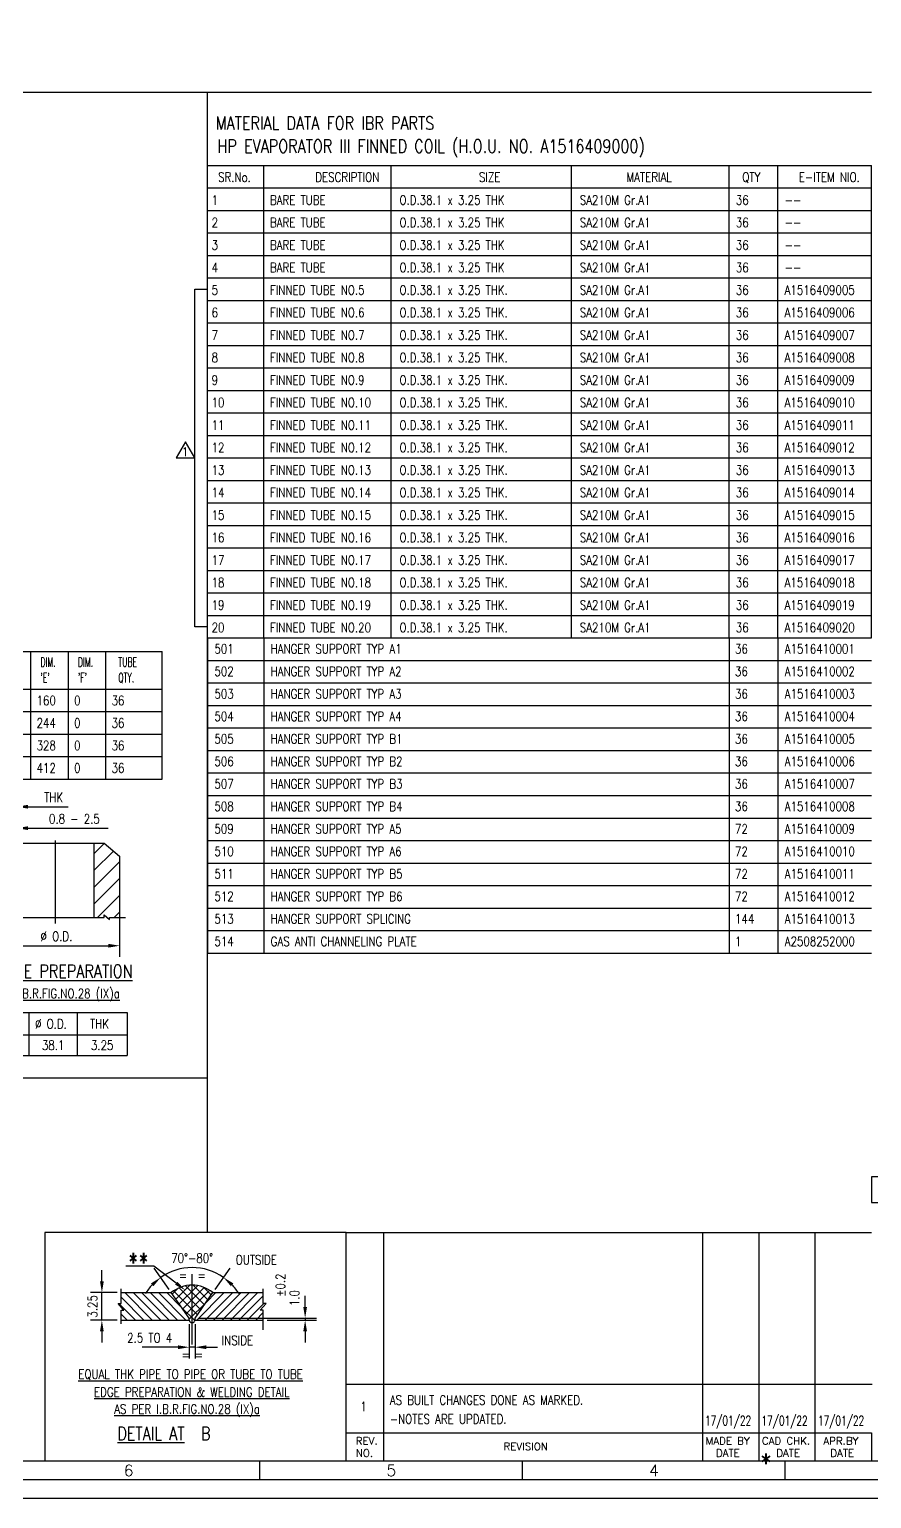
# Model space of a CAD drawing. Extents: x -4179 to 25200, y 0 to 17850.
# Drawn here: x 12856 to 19590, y 0 to 11753 of the extents above; entities that cross this region are included whole.
import ezdxf
from ezdxf.enums import TextEntityAlignment as Align

# ---------------------------------------------------------------- set-up
doc = ezdxf.new("R2010")
doc.units = 0
doc.header["$LTSCALE"] = 450
doc.header["$MEASUREMENT"] = 0
for name, pattern in [('CENTLONG', [0.6, 0.5, -0.05, 0, -0.05]), ('CENTSHORT', [0.22, 0.12, -0.05, 0, -0.05]), ('RAJU1', [0.65, 0.5, -0.05, 0, -0.05, 0, -0.05])]:
    doc.linetypes.add(name, pattern=pattern)
for name, color, linetype in [('BORDER', 7, 'Continuous'), ('DIM', 1, 'Continuous'), ('TEXT', 4, 'Continuous')]:
    doc.layers.add(name, color=color, linetype=linetype)
doc.styles.add('COMP21', font='ROMANC', dxfattribs={"height": 2})
doc.styles.add('COMP3', font='romanc', dxfattribs={"width": 0.9, "height": 3})
doc.styles.add('ROMANS', font='romans.shx')
doc.styles.add('SIMP2', font='romans.shx', dxfattribs={"height": 60})
doc.styles.add('SIMP21', font='romans.shx', dxfattribs={"width": 0.8, "height": 45})
doc.styles.add('SIMP25', font='romans.shx', dxfattribs={"width": 0.8, "height": 75})
doc.styles.add('simp25-1', font='romans.shx', dxfattribs={"width": 0.8, "height": 2.5})
doc.styles.add('SIMP25_1', font='romans.shx', dxfattribs={"width": 0.6})
doc.styles.add('SIMP3', font='ROMANS', dxfattribs={"height": 3})
doc.styles.add('SIMP35', font='romans.shx', dxfattribs={"width": 0.8, "height": 105})
doc.styles.add('SIMP4', font='romans.shx', dxfattribs={"height": 120})
doc.dimstyles.new('TLBNBS1', dxfattribs={"dimscale": 16.67, "dimtxt": 2.5, "dimasz": 0.18, "dimexe": 0.18, "dimexo": 0.0625, "dimgap": 0.075, "dimtad": 1, "dimdec": 0, "dimzin": 0, "dimtxsty": 'simp25-1', "dimcen": 0.09, "dimadec": 0, "dimazin": 1, "dimtfac": 1, "dimtdec": 0, "dimtmove": 0, "dimatfit": 3, "dimfxl": 0.18, "dimtfill": 1, "dimtolj": 1, "dimtzin": 0, "dimarcsym": 1})

# ---------------------------------------------------------------- blocks, each defined once
blk = doc.blocks.new('NALT')
for p, q in [((-130, 0), (-130, 7.5)), ((-45, 0), (-45, 7.5)), ((-30, 0), (-30, 7.5)), ((-15, 0), (-15, 7.5))]:
    blk.add_line(p, q)
blk.add_lwpolyline([(-140, 0), (-140, 7.5), (0, 7.5), (0, 0)])
for s, height, style, p in [('REV.', 2, 'SIMP21', (-137.47, 4.39)), ('REVISION', 2, 'SIMP21', (-98.09, 2.91)), ('MADE BY', 2, 'SIMP21', (-44.22, 4.39)), ('CAD CHK.', 2, 'SIMP21', (-29.22, 4.39)), ('APR.BY', 2, 'SIMP21', (-12.85, 4.39)), ('NO.', 2, 'SIMP21', (-137.47, 1.15)), ('DATE', 2, 'SIMP21', (-41.48, 1.15)), ('*', 5, 'COMP21', (-29.94, -1.54)), ('DATE', 2, 'SIMP21', (-25.42, 1.15)), ('DATE', 2, 'SIMP21', (-11, 1.15))]:
    blk.add_text(s, height=height, dxfattribs=dict(style=style)).set_placement(p)
blk = doc.blocks.new('TBWES-E1')
at = {"color": 1}
for p, q in [((513, 17.5), (513, 71)), ((523, 17.5), (523, 71)), ((608, 17.5), (608, 71)), ((623, 17.5), (623, 71)), ((638, 17.5), (638, 71))]:
    blk.add_line(p, q, dxfattribs=at)
at = {"layer": 'BORDER'}
for p, q in [((490, 5), (490, 10)), ((560, 5), (560, 10)), ((630, 5), (630, 10))]:
    blk.add_line(p, q, dxfattribs=at)
at = {"layer": 'BORDER', "color": 3}
blk.add_lwpolyline([(0, 595), (840, 595), (840, 0), (0, 0), (0, 595)], dxfattribs=at)
for points in [[(5, 590), (835, 590), (835, 5), (5, 5)], [(29, 585), (830, 585), (830, 10), (29, 10)]]:
    blk.add_lwpolyline(points, close=True, dxfattribs=at)
blk.add_blockref('NALT', (653, 10))
for tag, p, height, style in [('TBWAUTDN', (5, 131.09), 2, 'SIMP2'), ('TBWAUTUP', (17, 131.09), 2, 'SIMP2'), ('TBWSCALE', (763.94, 51.86), 2, 'SIMP21'), ('DRNINI', (778.63, 44.82), 2, 'SIMP21'), ('TBWLL1', (793, 42.67), 2, 'SIMP21'), ('TBWRL1', (809, 42.67), 2, 'SIMP21'), ('TBWDRNDT', (810.97, 44.91), 2, 'SIMP21'), ('TBWTTLST', (655.99, 40.05), 2, 'SIMP2'), ('TBWTTLWT', (757.01, 39.8), 2, 'SIMP2'), ('CHKINI', (778.63, 38.48), 2, 'SIMP21'), ('TBWCHKDT', (811.39, 38.46), 2, 'SIMP21'), ('TBWLL2', (793, 36.33), 2, 'SIMP21'), ('TBWRL2', (809, 36.33), 2, 'SIMP21'), ('APPINI', (778.63, 32.15), 2, 'SIMP21'), ('TBWLL3', (793, 30), 2, 'SIMP21'), ('TBWRL3', (809, 30), 2, 'SIMP21'), ('TBWAPRDT', (811.39, 32.06), 2, 'SIMP21'), ('TBWALINEST', (513.06, 23.13), 2, 'SIMP2'), ('ATBWREVST', (524.2, 23.11), 2, 'SIMP21'), ('ATBWREVEND', (606.79, 23.11), 2, 'SIMP21'), ('ATBWREVMS1', (608.36, 23.57), 2, 'SIMP21'), ('ATBWREVMS2', (622.73, 23.57), 2, 'SIMP21'), ('ATBWREVCS1', (623.38, 23.57), 2, 'SIMP21'), ('ATBWREVCS2', (637.76, 23.57), 2, 'SIMP21'), ('ATBWREVAS1', (638.31, 23.57), 2, 'SIMP21'), ('ATBWREVAS2', (652.68, 23.57), 2, 'SIMP21'), ('TBWALINEEND', (652.95, 23.19), 2, 'SIMP2'), ('ATBWREV', (516.42, 20.56), 2, 'SIMP21'), ('ATBWREVMDT', (608.36, 20.56), 2, 'SIMP21'), ('ATBWREVCDT', (623.38, 20.56), 2, 'SIMP21'), ('ATBWREVADT', (638.39, 20.56), 2, 'SIMP21'), ('TBWREV', (818.59, 14.54), 3, 'SIMP3')]:
    blk.add_attdef(tag, p, '', height=height, dxfattribs=dict(style=style))
at = {"color": 3, "style": 'COMP3', "width": 0.9}
blk.add_attdef('TBWTYPE', (762.02, 64.15), '', height=3, dxfattribs=at)
at = {"color": 7, "style": 'SIMP4', "width": 0.8}
for tag, p in [('TBWBLRNO', (788.06, 64.25)), ('TBWREFNO', (779.02, 50.52)), ('TBWDRGNO', (762.64, 17.02))]:
    blk.add_attdef(tag, p, '', height=4, dxfattribs=at)
at = {"style": 'COMP21'}
blk.add_attdef('MFG_LOC', text='', height=2, dxfattribs=at).set_placement((696.15, 45.9), align=Align.MIDDLE_CENTER)
at = {"width": 0.8}
for tag, p, height, style in [('SHEET_NO', (764.98, 11.73), 2.5, 'SIMP25'), ('AUTOGEN_INFO', (654.93, 6.33), 2.5, 'SIMP25'), ('TBWKONP', (761.04, 1.29), 2.1, 'SIMP21')]:
    blk.add_attdef(tag, p, '', height=height, dxfattribs=dict(at, style=style))
at = {"layer": 'BORDER', "style": 'SIMP3'}
for s, p in [('6', (455, 7.5)), ('5', (525, 7.5)), ('4', (595, 7.5))]:
    blk.add_text(s, height=3, dxfattribs=at).set_placement(p, align=Align.MIDDLE)
blk = doc.blocks.new('DBARE_TUBE_TBL_HDR')
for p, q in [((0, 10), (160, 10)), ((0, 0), (0, 10)), ((10, 0), (10, 10)), ((20, 0), (20, 10)), ((30, 0), (30, 10)), ((65, 0), (65, 10)), ((85, 0), (85, 10)), ((95, 0), (95, 10)), ((105, 0), (105, 10)), ((115, 0), (115, 10)), ((125, 0), (125, 10)), ((135, 0), (135, 10)), ((145, 0), (145, 10)), ((160, 0), (160, 10)), ((0, 0), (160, 0))]:
    blk.add_line(p, q)
at = {"color": 3, "char_height": 2.5, "attachment_point": 1, "style": 'SIMP25_1'}
for s, width, insert in [('SR.\\PNO.', 10, (2.53, 8.46)), ('TUBE\\PO.D.', 10, (11.29, 8.46)), ('TUBE\\PTHK.', 10, (21.29, 8.46)), ('TUBE MATERIAL', 23.9132, (34.37, 8.46)), ('FINISH TUBE LENGTH', 18.836, (65.93, 8.46)), ("DIM.\\P'A'", 7.4682, (87.53, 8.46)), ("DIM.\\P'B'", 7.4682, (97.53, 8.46)), ("DIM.\\P'C'", 7.4682, (107.53, 8.46)), ("DIM.\\P'D'", 7.4682, (117.53, 8.46)), ("DIM.\\P'E'", 7.4682, (127.53, 8.46)), ("DIM.\\P'F'", 7.4682, (137.53, 8.46)), ('TUBE\\PQTY.', 8.365, (148.29, 8.46))]:
    blk.add_mtext_dynamic_manual_height_columns(s, width=width, gutter_width=12.5, heights=[0], dxfattribs=dict(at, insert=insert))
blk = doc.blocks.new('DBARE_TUBE_TBL')
for p, q in [((0, -6), (0, 0)), ((10, -6), (10, 0)), ((20, -6), (20, 0)), ((30, -6), (30, 0)), ((65, -6), (65, 0)), ((85, -6), (85, 0)), ((95, -6), (95, 0)), ((105, -6), (105, 0)), ((115, -6), (115, 0)), ((125, -6), (125, 0)), ((135, -6), (135, 0)), ((145, -6), (145, 0)), ((160, -6), (160, 0)), ((0, -6), (160, -6))]:
    blk.add_line(p, q)
at = {"style": 'SIMP25_1', "width": 0.8}
for tag, p in [('SR_NO', (1.5, -4.29)), ('TUBE_OD', (11.5, -4.29)), ('TUBE_THK', (21.5, -4.29)), ('TUBE_MTRL', (31.5, -4.29)), ('FINISH_TUBE_LG', (66.5, -4.29)), ('DIM_A', (86.5, -4.29)), ('DIM_B', (96.5, -4.29)), ('DIM_C', (106.5, -4.29)), ('DIM_D', (116.5, -4.29)), ('DIM_E', (126.5, -4.29)), ('DIM_F', (136.5, -4.29)), ('TUBE_QTY', (146.5, -4.29))]:
    blk.add_attdef(tag, p, '', height=2.5, dxfattribs=at)
blk = doc.blocks.new('*D73')
at = {"layer": 'Defpoints', "color": 0, "transparency": 16777216}
for p in [(12.19, 51.07), (12.19, 51.07), (13.56, 51.07), (0.55, 48.31), (8.07, 47.61)]:
    blk.add_point(p, dxfattribs=at)
at = {"layer": 'DIM', "color": 0, "lineweight": -2, "transparency": 16777216}
for p, q in [((11.14, 51.07), (-2.77, 51.07)), ((7.27, 46.94), (0.73, 41.45))]:
    blk.add_line(p, q, dxfattribs=at)
blk.add_arc((12.19, 51.07), 11.95, 194.4218, 205.5782, dxfattribs=at)
at = {"layer": 'DIM', "color": 0, "transparency": 16777216}
for points in [[(0.11, 48.03), (1.11, 48.15), (0.23, 51.07)], [(1.82, 46.18), (0.98, 45.63), (3.03, 43.38)]]:
    blk.add_solid(points, dxfattribs=at)
blk = doc.blocks.new('*D74')
at = {"layer": 'Defpoints', "color": 0, "transparency": 16777216}
for p in [(8.07, 32.04), (42.36, 32.04), (42.36, 23.77)]:
    blk.add_point(p, dxfattribs=at)
at = {"layer": 'DIM', "color": 0, "lineweight": -2, "transparency": 16777216}
for p, q in [((8.07, 31), (8.07, 20.77)), ((42.36, 31), (42.36, 20.77)), ((11.07, 23.77), (39.36, 23.77))]:
    blk.add_line(p, q, dxfattribs=at)
at = {"layer": 'DIM', "color": 0, "transparency": 16777216}
for points in [[(11.07, 24.27), (11.07, 23.27), (8.07, 23.77)], [(39.36, 24.27), (39.36, 23.27), (42.36, 23.77)]]:
    blk.add_solid(points, dxfattribs=at)
at = {"layer": 'DIM', "color": 0, "transparency": 16777216, "insert": (25.53, 26.27), "char_height": 2.5, "attachment_point": 5, "style": 'simp25-1', "bg_fill": 3, "box_fill_scale": 1.1, "bg_fill_color": 256, "bg_fill_true_color": 13158600, "bg_fill_transparency": 0}
blk.add_mtext('\\A1;%%C O.D.', dxfattribs=at)
blk = doc.blocks.new('*D75')
at = {"layer": 'Defpoints', "color": 0, "transparency": 16777216}
for p in [(14.93, 55.11), (13.1, 51.07), (14.93, 51.07)]:
    blk.add_point(p, dxfattribs=at)
at = {"layer": 'DIM', "color": 0, "lineweight": -2, "transparency": 16777216}
for p, q in [((10.1, 55.11), (7.1, 55.11)), ((13.1, 52.11), (13.1, 58.11)), ((13.1, 55.11), (14.93, 55.11)), ((14.93, 52.11), (14.93, 58.11)), ((17.93, 55.11), (39.29, 55.11))]:
    blk.add_line(p, q, dxfattribs=at)
at = {"layer": 'DIM', "color": 0, "transparency": 16777216}
for points in [[(10.1, 55.61), (10.1, 54.61), (13.1, 55.11)], [(17.93, 55.61), (17.93, 54.61), (14.93, 55.11)]]:
    blk.add_solid(points, dxfattribs=at)
at = {"layer": 'DIM', "color": 0, "transparency": 16777216, "insert": (30.32, 57.61), "char_height": 2.5, "attachment_point": 5, "style": 'simp25-1', "bg_fill": 3, "box_fill_scale": 1.1, "bg_fill_color": 256, "bg_fill_true_color": 13158600, "bg_fill_transparency": 0}
blk.add_mtext('\\A1;0.8 - 2.5', dxfattribs=at)
blk = doc.blocks.new('*D76')
at = {"layer": 'Defpoints', "color": 0, "transparency": 16777216}
for p in [(8.07, 60.83), (14.93, 52.77), (8.07, 47.61)]:
    blk.add_point(p, dxfattribs=at)
at = {"layer": 'DIM', "color": 0, "lineweight": -2, "transparency": 16777216}
for p, q in [((8.07, 48.65), (8.07, 63.83)), ((14.93, 53.81), (14.93, 63.83)), ((5.07, 60.83), (2.07, 60.83)), ((8.07, 60.83), (14.93, 60.83)), ((17.93, 60.83), (28.67, 60.83))]:
    blk.add_line(p, q, dxfattribs=at)
at = {"layer": 'DIM', "color": 0, "transparency": 16777216}
for points in [[(5.07, 61.33), (5.07, 60.33), (8.07, 60.83)], [(17.93, 61.33), (17.93, 60.33), (14.93, 60.83)]]:
    blk.add_solid(points, dxfattribs=at)
at = {"layer": 'DIM', "color": 0, "transparency": 16777216, "insert": (24.8, 63.33), "char_height": 2.5, "attachment_point": 5, "style": 'simp25-1', "bg_fill": 3, "box_fill_scale": 1.1, "bg_fill_color": 256, "bg_fill_true_color": 13158600, "bg_fill_transparency": 0}
blk.add_mtext('\\A1;THK', dxfattribs=at)
blk = doc.blocks.new('ASME_EDGE_PRP_Fig1_TBL')
for p, q in [((0, 0), (0, -5.53)), ((18.21, 0), (18.21, -5.53)), ((31.09, 0), (31.09, -5.53)), ((44.35, 0), (44.35, -5.53)), ((0, -5.53), (44.35, -5.53))]:
    blk.add_line(p, q)
at = {"layer": 'TEXT', "style": 'SIMP25', "width": 0.8}
for tag, p in [('DET_AT', (9.11, -2.76)), ('DIM_OD', (24.65, -2.76)), ('DIM_THK', (37.72, -2.76))]:
    blk.add_attdef(tag, text='', height=2.5, dxfattribs=at).set_placement(p, align=Align.MIDDLE_CENTER)
blk = doc.blocks.new('*D78')
at = {"layer": 'Defpoints', "color": 0, "transparency": 16777216}
for p in [(14.19, 42.11), (19.29, 42.11), (19.29, 34.77)]:
    blk.add_point(p, dxfattribs=at)
at = {"layer": 'DIM', "color": 0, "lineweight": -2, "transparency": 16777216}
for p, q in [((14.19, 45.11), (14.19, 48.11)), ((18.25, 42.11), (11.19, 42.11)), ((14.19, 34.77), (14.19, 42.11)), ((18.25, 34.77), (11.19, 34.77)), ((14.19, 31.77), (14.19, 28.77))]:
    blk.add_line(p, q, dxfattribs=at)
at = {"layer": 'DIM', "color": 0, "transparency": 16777216}
for points in [[(13.69, 45.11), (14.69, 45.11), (14.19, 42.11)], [(13.69, 31.77), (14.69, 31.77), (14.19, 34.77)]]:
    blk.add_solid(points, dxfattribs=at)
blk = doc.blocks.new('*D79')
at = {"layer": 'Defpoints', "color": 0, "transparency": 16777216}
for p in [(39.01, 35.29), (57.19, 34.77), (68.36, 34.77)]:
    blk.add_point(p, dxfattribs=at)
at = {"layer": 'DIM', "color": 0, "lineweight": -2, "transparency": 16777216}
for p, q in [((68.36, 38.29), (68.36, 41.29)), ((40.05, 35.29), (71.36, 35.29)), ((68.36, 35.29), (68.36, 34.77)), ((58.23, 34.77), (71.36, 34.77)), ((68.36, 31.77), (68.36, 28.77))]:
    blk.add_line(p, q, dxfattribs=at)
at = {"layer": 'DIM', "color": 0, "transparency": 16777216}
blk.add_solid([(67.86, 31.77), (68.86, 31.77), (68.36, 34.77)], dxfattribs=at)
at = {"layer": 'DIM', "color": 0, "transparency": 16777216, "insert": (65.54, 40.65), "char_height": 2.5, "attachment_point": 5, "rotation": 90, "style": 'simp25-1', "bg_fill": 3, "box_fill_scale": 1.1, "bg_fill_color": 256, "bg_fill_true_color": 13158600, "bg_fill_transparency": 0}
blk.add_mtext('\\A1;1.0', dxfattribs=at)
at = {"layer": 'DIM', "color": 0, "transparency": 16777216}
blk.add_solid([(67.86, 38.29), (68.86, 38.29), (68.36, 35.29)], dxfattribs=at)
blk = doc.blocks.new('*D80')
at = {"layer": 'Defpoints', "color": 0, "transparency": 16777216}
for p in [(32.69, 42.11), (43.79, 42.11), (37.47, 35.29), (39.01, 35.29)]:
    blk.add_point(p, dxfattribs=at)
at = {"layer": 'DIM', "color": 0, "lineweight": -2, "transparency": 16777216}
for p, q in [((32.09, 42.97), (28.14, 48.62)), ((44.39, 42.97), (48.34, 48.62))]:
    blk.add_line(p, q, dxfattribs=at)
for start, end in [(55, 125), (136.7843, 148.5686), (31.4314, 43.2157)]:
    blk.add_arc((38.24, 34.19), 14.61, start, end, dxfattribs=at)
at = {"layer": 'DIM', "color": 0, "transparency": 16777216}
for points in [[(27.26, 44.57), (27.92, 43.82), (29.86, 46.16)], [(48.56, 43.82), (49.22, 44.57), (46.62, 46.16)]]:
    blk.add_solid(points, dxfattribs=at)
at = {"layer": 'DIM', "color": 0, "transparency": 16777216, "insert": (38.24, 51.3), "char_height": 2.5, "attachment_point": 5, "style": 'simp25-1', "bg_fill": 3, "box_fill_scale": 1.1, "bg_fill_color": 256, "bg_fill_true_color": 13158600, "bg_fill_transparency": 0}
blk.add_mtext('\\A1;70°-80%%D', dxfattribs=at)
at = {"layer": 'Defpoints', "color": 0, "transparency": 16777216}
blk.add_point((41.19, 48.5), dxfattribs=at)
blk = doc.blocks.new('*D81')
at = {"layer": 'Defpoints', "color": 0, "transparency": 16777216}
for p in [(37.47, 34.77), (39.01, 34.77), (37.47, 27.55)]:
    blk.add_point(p, dxfattribs=at)
at = {"layer": 'DIM', "color": 0, "lineweight": -2, "transparency": 16777216}
for p, q in [((37.47, 33.73), (37.47, 24.55)), ((39.01, 33.73), (39.01, 24.55)), ((34.47, 27.55), (31.47, 27.55)), ((39.01, 27.55), (37.47, 27.55)), ((42.01, 27.55), (45.01, 27.55))]:
    blk.add_line(p, q, dxfattribs=at)
at = {"layer": 'DIM', "color": 0, "transparency": 16777216}
blk.add_solid([(42.01, 28.05), (42.01, 27.05), (39.01, 27.55)], dxfattribs=at)
at = {"layer": 'DIM', "color": 0, "transparency": 16777216, "insert": (26.93, 30.06), "char_height": 2.5, "attachment_point": 5, "style": 'simp25-1', "bg_fill": 3, "box_fill_scale": 1.1, "bg_fill_color": 256, "bg_fill_true_color": 13158600, "bg_fill_transparency": 0}
blk.add_mtext('\\A1;2.5 TO 4', dxfattribs=at)
at = {"layer": 'DIM', "color": 0, "transparency": 16777216}
blk.add_solid([(34.47, 28.05), (34.47, 27.05), (37.47, 27.55)], dxfattribs=at)
blk = doc.blocks.new('Mat_Table4_Header')
at = {"layer": 'TEXT'}
for p, q in [((0, 6), (177, 6)), ((0, 0), (0, 6)), ((15, 0), (15, 6)), ((49, 0), (49, 6)), ((97, 0), (97, 6)), ((139, 0), (139, 6)), ((152, 0), (152, 6)), ((177, 0), (177, 6)), ((0, 0), (177, 0))]:
    blk.add_line(p, q, dxfattribs=at)
at = {"layer": 'TEXT', "color": 3, "style": 'SIMP25', "width": 0.8}
for s, p in [('SR.No.', (2.84, 1.64)), ('DESCRIPTION', (28.74, 1.64)), ('SIZE', (72.34, 1.64)), ('MATERIAL', (111.67, 1.64)), ('QTY', (142.55, 1.64)), ('E-ITEM NIO.', (157.58, 1.64))]:
    blk.add_text(s, height=2.5, dxfattribs=at).set_placement(p)
blk = doc.blocks.new('Mat_Table4')
for p, q in [((0, -6), (0, 0)), ((15, -6), (15, 0)), ((49, -6), (49, 0)), ((97, -6), (97, 0)), ((139, -6), (139, 0)), ((152, -6), (152, 0)), ((177, -6), (177, 0)), ((0, -6), (177, -6))]:
    blk.add_line(p, q)
at = {"layer": 'TEXT', "color": 7, "style": 'SIMP25', "width": 0.8}
for tag, p in [('SR_NO', (1.11, -4.47)), ('DESC', (16.67, -4.47)), ('SIZE', (51.17, -4.47)), ('MATERL', (99.23, -4.47)), ('QTY', (140.82, -4.47)), ('EITEMNO', (153.82, -4.47))]:
    blk.add_attdef(tag, p, '', height=2.5, dxfattribs=at)
blk = doc.blocks.new('A$C79B42B2D')
at = {"color": 1}
blk.add_lwpolyline([(74, 129), (0, 0), (149, 0)], close=True, dxfattribs=at)
at = {"layer": 'DIM', "color": 7, "style": 'SIMP2', "width": 0.8}
blk.add_text('1', height=70, dxfattribs=at).set_placement((46, 15))
blk = doc.blocks.new('EDGE_PRP_Fig1')
at = {"color": 3}
for p, q in [((13.56, 51.07), (36.87, 51.07)), ((14.93, 51.07), (14.93, 31.28)), ((35.5, 51.07), (35.5, 31.28)), ((8.07, 47.61), (8.07, 31.28)), ((42.36, 47.61), (42.36, 31.28))]:
    blk.add_line(p, q, dxfattribs=at)
at = {"color": 1, "linetype": 'CENTLONG'}
blk.add_line((25.21, 51.86), (25.21, 29.69), dxfattribs=at)
at = {"color": 1}
blk.add_line((8.07, 47.5), (8.76, 48.19), dxfattribs=at)
for p, q in [((0, 5.92), (44.35, 5.92)), ((0, 5.92), (0, 0)), ((18.21, 5.92), (18.21, 0)), ((31.09, 5.92), (31.09, 0)), ((44.35, 5.92), (44.35, 0)), ((0, 0), (44.35, 0))]:
    blk.add_line(p, q)
at = {"layer": 'DIM', "style": 'SIMP25', "width": 0.8}
blk.add_text('35%%D-40%%D', height=2.5, rotation=90, dxfattribs=at).set_placement((-0.56, 51.96))
at = {"layer": 'TEXT', "color": 3, "style": 'SIMP35', "width": 0.8}
blk.add_text('%%UPIPE EDGE PREPARATION', height=3.5, dxfattribs=at).set_placement((22.54, 16.96), align=Align.MIDDLE)
at = {"layer": 'TEXT', "color": 3, "lineweight": -3, "style": 'SIMP25', "width": 0.8}
for s, p in [('DETAIL AT', (1.04, 1.68)), ('%%C O.D.', (19.83, 1.68)), ('THK', (34.49, 1.68))]:
    blk.add_text(s, height=2.5, dxfattribs=at).set_placement(p)
at = {"layer": 'TEXT', "style": 'simp25-1', "width": 0.8}
blk.add_attdef('FIG_DESC', text='', height=2.5, dxfattribs=at).set_placement((23.02, 11.04), align=Align.MIDDLE_CENTER)
at = {"layer": 'DIM'}
dim = blk.add_angular_dim_2l(base=(0.55, 48.31), line1=((12.19, 51.07), (13.56, 51.07)), line2=((12.19, 51.07), (8.07, 47.61)), text=' ', dimstyle='TLBNBS1', override={"dimtmove": 2}, dxfattribs=at)
dim.commit()
dim.dimension.update_dxf_attribs({"geometry": '*D73', "text_midpoint": (-45.21, 17.04)})
for base, p1, p2, text, picture, middle in [((14.93, 55.11), (13.1, 51.07), (14.93, 51.07), '0.8 - 2.5', '*D75', (30.32, 55.11)), ((42.36, 23.77), (8.07, 32.04), (42.36, 32.04), '%%C O.D.', '*D74', (25.53, 23.77))]:
    dim = blk.add_linear_dim(base=base, p1=p1, p2=p2, text=text, dimstyle='TLBNBS1', dxfattribs=at)
    dim.commit()
    dim.dimension.update_dxf_attribs({"geometry": picture, "text_midpoint": middle, "dimtype": 128})
h = blk.add_hatch()
h.set_pattern_fill('ANSI31', color=1, style=0)
h.set_pattern_definition([(45, (-1147.647, -114.7923), (-2.245064, 2.245064), [])])
h.paths.add_polyline_path([(8.07, 31.28), (11.18, 31.28), (11.18, 31.96), (12.59, 30.83), (12.59, 31.28), (14.93, 31.28), (14.93, 51.07), (13.1, 51.07), (8.42, 47.86), (8.07, 47.5)])
h.paths.add_polyline_path([(35.5, 31.28), (38.25, 31.28), (38.25, 31.96), (39.66, 30.76), (39.66, 31.28), (42.36, 31.28), (42.36, 47.61), (38.24, 51.07), (35.5, 51.07)])
at = {"color": 3}
for p, q in [((13.1, 51.07), (8.07, 47.61)), ((13.1, 51.07), (13.56, 51.07)), ((36.87, 51.07), (38.24, 51.07)), ((38.24, 51.07), (42.36, 47.61))]:
    blk.add_line(p, q, dxfattribs=at)
at = {"color": 1, "linetype": 'RAJU1', "ltscale": 0.4}
blk.add_lwpolyline([(6.5, 31.28), (8.07, 31.28), (11.18, 31.28), (11.18, 31.96), (12.59, 30.83), (12.59, 31.28), (14.93, 31.28), (35.5, 31.28), (38.25, 31.28), (38.25, 31.96), (39.66, 30.76), (39.66, 31.28), (42.36, 31.28), (43.95, 31.28)], dxfattribs=at)
at = {"layer": 'DIM'}
for p, q in [((14.93, 51.07), (14.93, 55.49)), ((14.93, 55.09), (14.93, 55.18))]:
    blk.add_line(p, q, dxfattribs=at)
dim = blk.add_linear_dim(base=(8.07, 60.83), p1=(14.93, 52.77), p2=(8.07, 47.61), text='THK', dimstyle='TLBNBS1', dxfattribs=at)
dim.commit()
dim.dimension.update_dxf_attribs({"geometry": '*D76', "text_midpoint": (24.8, 60.83), "dimtype": 128})
blk.add_line((0.23, 51.07), (0.23, 63.52), dxfattribs=at)
blk = doc.blocks.new('EQ_WELD_Fig2')
at = {"lineweight": -3}
h = blk.add_hatch(dxfattribs=at)
h.set_pattern_fill('ANSI37', color=5, scale=0.5, style=0)
h.set_pattern_definition([(45, (-1196.3692, -102.0194), (-1.122532, 1.122532), []), (135, (-1196.3692, -102.0194), (-1.122532, -1.122532), [])])
h.paths.add_polyline_path([(32.69, 42.11, -0.172368), (38.24, 44.08), (38.24, 34.77), (37.47, 34.77), (37.47, 35.29)])
h.paths.add_polyline_path([(38.24, 44.08, -0.172368), (43.79, 42.11), (39.01, 35.29), (39.01, 34.77), (38.24, 34.77)])
at = {"color": 1, "linetype": 'CENTSHORT'}
blk.add_line((38.24, 28.26), (38.24, 47.05), dxfattribs=at)
at = {"color": 3, "ltscale": 5}
for p, q in [((19.29, 42.11), (32.69, 42.11)), ((37.47, 35.29), (32.69, 42.11)), ((39.01, 35.29), (43.79, 42.11)), ((43.79, 42.11), (57.19, 42.11)), ((19.29, 34.77), (37.47, 34.77))]:
    blk.add_line(p, q, dxfattribs=at)
at = {"ltscale": 5}
for p, q in [((37.47, 34.77), (37.47, 35.29)), ((39.01, 34.77), (39.01, 35.29))]:
    blk.add_line(p, q, dxfattribs=at)
at = {"color": 1, "linetype": 'RAJU1', "ltscale": 0.25}
for points in [[(19.29, 33.79), (19.29, 37.44), (20.08, 37.44), (18.5, 39.19), (19.29, 39.19), (19.29, 43.1)], [(57.19, 32.22), (57.19, 37.44), (56.4, 37.44), (57.98, 39.19), (57.19, 39.19), (57.19, 43.1)]]:
    blk.add_lwpolyline(points, dxfattribs=at)
at = {"color": 3, "ltscale": 5}
blk.add_arc((38.24, 35.29), 8.8, 50.8805, 129.1195, dxfattribs=at)
at = {"layer": 'DIM'}
blk.add_line((33.18, 27.55), (24.91, 27.55), dxfattribs=at)
at = {"style": 'SIMP35', "width": 0.8}
blk.add_attdef('DET_AT', (40.61, 2.81), '', height=3.5, dxfattribs=at)
at = {"layer": 'DIM', "style": 'simp25-1', "width": 0.8}
blk.add_text('%%P0.2', height=2.5, rotation=90, dxfattribs=at).set_placement((63.01, 41.04))
at = {"layer": 'DIM', "insert": (38.3, 25.49), "char_height": 2.5, "attachment_point": 5, "style": 'simp25-1'}
blk.add_mtext('= =', dxfattribs=at)
at = {"layer": 'DIM', "style": 'simp25-1', "width": 0.8}
blk.add_attdef('DIM_T1', text='', height=2.5, rotation=90, dxfattribs=at).set_placement((11.69, 38.44), align=Align.MIDDLE)
at = {"layer": 'TEXT', "style": 'SIMP25', "width": 0.8}
for s, p in [('OUTSIDE', (49.86, 49.62)), ('INSIDE', (46.1, 28.12))]:
    blk.add_text(s, height=2.5, dxfattribs=at).set_placement(p)
for s, p in [('%%UEQUAL THK PIPE TO PIPE OR TUBE TO TUBE', (37.83, 20.25)), ('%%UEDGE PREPARATION & WELDING DETAIL', (38.16, 15.6))]:
    blk.add_text(s, height=2.5, dxfattribs=at).set_placement(p, align=Align.MIDDLE)
at = {"layer": 'TEXT', "color": 3, "style": 'SIMP35', "width": 0.8}
blk.add_text('%%UDETAIL AT', height=3.5, dxfattribs=at).set_placement((18.32, 2.81))
at = {"layer": 'TEXT', "style": 'SIMP25', "width": 0.8}
blk.add_attdef('FIG_DESC', text='', height=2.5, dxfattribs=at).set_placement((36.9, 11.07), align=Align.MIDDLE_CENTER)
at = {"layer": 'DIM'}
dim = blk.add_linear_dim(base=(14.19, 42.11), p1=(19.29, 34.77), p2=(19.29, 42.11), angle=90, text=' ', dimstyle='TLBNBS1', dxfattribs=at)
dim.commit()
dim.dimension.update_dxf_attribs({"geometry": '*D78', "text_midpoint": (14.19, 38.44), "dimtype": 128})
dim = blk.add_linear_dim(base=(68.36, 34.77), p1=(39.01, 35.29), p2=(57.19, 34.77), angle=90, text='1.0', dimstyle='TLBNBS1', override={"dimtmove": 2}, dxfattribs=at)
dim.commit()
dim.dimension.update_dxf_attribs({"geometry": '*D79', "text_midpoint": (65.54, 40.65), "dimtype": 128})
dim = blk.add_angular_dim_2l(base=(41.19, 48.5), line1=((37.47, 35.29), (32.69, 42.11)), line2=((39.01, 35.29), (43.79, 42.11)), text='<>-80%%D', dimstyle='TLBNBS1', dxfattribs=at)
dim.commit()
dim.dimension.update_dxf_attribs({"geometry": '*D80', "text_midpoint": (38.24, 51.3)})
for p, q in [((28.01, 49.19), (20.58, 49.19)), ((34, 44.61), (28.01, 49.19))]:
    blk.add_line(p, q, dxfattribs=at)
blk.add_solid([(34.31, 45.01), (33.7, 44.22), (36.38, 42.78)], dxfattribs=at)
at = {"layer": 'DIM', "lineweight": 13, "insert": (23.88, 50.24), "char_height": 5, "attachment_point": 5, "line_spacing_factor": 0.843373, "style": 'SIMP25'}
blk.add_mtext('{\\W0.7969;**}', dxfattribs=at)
at = {"layer": 'DIM', "insert": (38.3, 46.72), "char_height": 2.5, "attachment_point": 5, "style": 'simp25-1'}
blk.add_mtext('=  =', dxfattribs=at)
at = {"layer": 'DIM'}
dim = blk.add_linear_dim(base=(37.47, 27.55), p1=(39.01, 34.77), p2=(37.47, 34.77), angle=180, text='2.5 TO 4', dimstyle='TLBNBS1', override={"dimtmove": 2}, dxfattribs=at)
dim.commit()
dim.dimension.update_dxf_attribs({"geometry": '*D81', "text_midpoint": (26.93, 30.06), "dimtype": 128})
h = blk.add_hatch()
h.set_pattern_fill('ANSI31', color=1, scale=0.5, angle=90, style=0)
h.set_pattern_definition([(135, (-1196.3692, -102.0194), (-1.122532, -1.122532), [])])
h.paths.add_polyline_path([(37.47, 34.77), (37.47, 35.29), (32.69, 42.11), (19.29, 42.11), (19.29, 39.19), (18.5, 39.19), (20.08, 37.44), (19.29, 37.44), (19.29, 34.77)])
at = {"ltscale": 0.7}
h = blk.add_hatch(dxfattribs=at)
h.set_pattern_fill('ANSI31', color=6, scale=0.5, style=0)
h.set_pattern_definition([(45, (-1196.3692, -102.0194), (-1.122532, 1.122532), [])])
h.paths.add_polyline_path([(43.79, 42.11), (39.01, 35.29), (39.01, 34.77), (57.19, 34.77), (57.19, 37.44), (56.4, 37.44), (57.98, 39.19), (57.19, 39.19), (57.19, 42.11)])
at = {"color": 3, "ltscale": 5}
blk.add_line((39.01, 34.77), (57.19, 34.77), dxfattribs=at)
at = {"ltscale": 5}
blk.add_arc((38.24, 34.9), 0.782, 189.2426, 350.7574, dxfattribs=at)

msp = doc.modelspace()

# ---------------------------------------------------------------- linework, layer by layer
for p, q in [((870, 11250), (19590, 11250)), ((14280, 2130), (14280, 11250)), ((14180, 6974.5), (14180, 9674.5)), ((14180, 9674.5), (14280, 9674.5)), ((14280, 6974.5), (14180, 6974.5)), ((14730, 6884.5), (14730, 4364.5)), ((18450, 6884.5), (18450, 4364.5)), ((18840, 6884.5), (18840, 4364.5)), ((14280, 3364.6), (870, 3364.6)), ((15390, 2130), (12978.9, 2130)), ((12978.9, 2130), (12978.9, 300)), ((15390, 2130), (19590, 2130))]:
    msp.add_line(p, q)
at = {"color": 1}
msp.add_line((15390.6, 915.9), (19593.9, 915.9), dxfattribs=at)
for points in [[(14280, 6884.5), (14280, 6704.5), (19590, 6704.5)], [(14280, 6704.5), (14280, 6524.5), (19590, 6524.5)], [(14280, 6524.5), (14280, 6344.5), (19590, 6344.5)], [(14280, 6344.5), (14280, 6164.5), (19590, 6164.5)], [(14280, 6164.5), (14280, 5984.5), (19590, 5984.5)], [(14280, 5984.5), (14280, 5804.5), (19590, 5804.5)], [(14280, 5804.5), (14280, 5624.5), (19590, 5624.5)], [(14280, 5624.5), (14280, 5444.5), (19590, 5444.5)], [(14280, 5444.5), (14280, 5264.5), (19590, 5264.5)], [(14280, 5264.5), (14280, 5084.5), (19590, 5084.5)], [(14280, 5084.5), (14280, 4904.5), (19590, 4904.5)], [(14280, 4904.5), (14280, 4724.5), (19590, 4724.5)], [(14280, 4724.5), (14280, 4544.5), (19590, 4544.5)], [(14280, 4544.5), (14280, 4364.5), (19590, 4364.5)]]:
    msp.add_lwpolyline(points)
msp.add_lwpolyline([(20223.5, 2573), (19590, 2573), (19590, 2369.5), (20223.5, 2369.5)], close=True, dxfattribs=at)

# ---------------------------------------------------------------- block references
for name, p, xscale, yscale, zscale in [('TBWES-E1', (0, 0), 30, 30, 30), ('Mat_Table4_Header', (14280, 10484.5), 30, 30, 30), ('A$C79B42B2D', (14031.1, 8324.5), 1.000509236071952, 1.000509236071952, 1.000509236071952), ('DBARE_TUBE_TBL_HDR', (9118.7, 6475.7), 30, 30, 30)]:
    msp.add_blockref(name, p, dxfattribs=dict(xscale=xscale, yscale=yscale, zscale=zscale))
at = {"xscale": 30, "yscale": 30, "zscale": 30}
for name, p, values in [('Mat_Table4', (14280, 10484.5), {'SR_NO': '1', 'DESC': 'BARE TUBE', 'SIZE': 'O.D.38.1 x 3.25 THK', 'MATERL': 'SA210M Gr.A1', 'QTY': '36', 'EITEMNO': '--'}), ('Mat_Table4', (14280, 10304.5), {'SR_NO': '2', 'DESC': 'BARE TUBE', 'SIZE': 'O.D.38.1 x 3.25 THK', 'MATERL': 'SA210M Gr.A1', 'QTY': '36', 'EITEMNO': '--'}), ('Mat_Table4', (14280, 10124.5), {'SR_NO': '3', 'DESC': 'BARE TUBE', 'SIZE': 'O.D.38.1 x 3.25 THK', 'MATERL': 'SA210M Gr.A1', 'QTY': '36', 'EITEMNO': '--'}), ('Mat_Table4', (14280, 9944.5), {'SR_NO': '4', 'DESC': 'BARE TUBE', 'SIZE': 'O.D.38.1 x 3.25 THK', 'MATERL': 'SA210M Gr.A1', 'QTY': '36', 'EITEMNO': '--'}), ('Mat_Table4', (14280, 9764.5), {'SR_NO': '5', 'DESC': 'FINNED TUBE NO.5', 'SIZE': 'O.D.38.1 x 3.25 THK.', 'MATERL': 'SA210M Gr.A1', 'QTY': '36', 'EITEMNO': 'A1516409005'}), ('Mat_Table4', (14280, 9584.5), {'SR_NO': '6', 'DESC': 'FINNED TUBE NO.6', 'SIZE': 'O.D.38.1 x 3.25 THK.', 'MATERL': 'SA210M Gr.A1', 'QTY': '36', 'EITEMNO': 'A1516409006'}), ('Mat_Table4', (14280, 9404.5), {'SR_NO': '7', 'DESC': 'FINNED TUBE NO.7', 'SIZE': 'O.D.38.1 x 3.25 THK.', 'MATERL': 'SA210M Gr.A1', 'QTY': '36', 'EITEMNO': 'A1516409007'}), ('Mat_Table4', (14280, 9224.5), {'SR_NO': '8', 'DESC': 'FINNED TUBE NO.8', 'SIZE': 'O.D.38.1 x 3.25 THK.', 'MATERL': 'SA210M Gr.A1', 'QTY': '36', 'EITEMNO': 'A1516409008'}), ('Mat_Table4', (14280, 9044.5), {'SR_NO': '9', 'DESC': 'FINNED TUBE NO.9', 'SIZE': 'O.D.38.1 x 3.25 THK.', 'MATERL': 'SA210M Gr.A1', 'QTY': '36', 'EITEMNO': 'A1516409009'}), ('Mat_Table4', (14280, 8864.5), {'SR_NO': '10', 'DESC': 'FINNED TUBE NO.10', 'SIZE': 'O.D.38.1 x 3.25 THK.', 'MATERL': 'SA210M Gr.A1', 'QTY': '36', 'EITEMNO': 'A1516409010'}), ('Mat_Table4', (14280, 8684.5), {'SR_NO': '11', 'DESC': 'FINNED TUBE NO.11', 'SIZE': 'O.D.38.1 x 3.25 THK.', 'MATERL': 'SA210M Gr.A1', 'QTY': '36', 'EITEMNO': 'A1516409011'}), ('Mat_Table4', (14280, 8504.5), {'SR_NO': '12', 'DESC': 'FINNED TUBE NO.12', 'SIZE': 'O.D.38.1 x 3.25 THK.', 'MATERL': 'SA210M Gr.A1', 'QTY': '36', 'EITEMNO': 'A1516409012'}), ('Mat_Table4', (14280, 8324.5), {'SR_NO': '13', 'DESC': 'FINNED TUBE NO.13', 'SIZE': 'O.D.38.1 x 3.25 THK.', 'MATERL': 'SA210M Gr.A1', 'QTY': '36', 'EITEMNO': 'A1516409013'}), ('Mat_Table4', (14280, 8144.5), {'SR_NO': '14', 'DESC': 'FINNED TUBE NO.14', 'SIZE': 'O.D.38.1 x 3.25 THK.', 'MATERL': 'SA210M Gr.A1', 'QTY': '36', 'EITEMNO': 'A1516409014'}), ('Mat_Table4', (14280, 7964.5), {'SR_NO': '15', 'DESC': 'FINNED TUBE NO.15', 'SIZE': 'O.D.38.1 x 3.25 THK.', 'MATERL': 'SA210M Gr.A1', 'QTY': '36', 'EITEMNO': 'A1516409015'}), ('Mat_Table4', (14280, 7784.5), {'SR_NO': '16', 'DESC': 'FINNED TUBE NO.16', 'SIZE': 'O.D.38.1 x 3.25 THK.', 'MATERL': 'SA210M Gr.A1', 'QTY': '36', 'EITEMNO': 'A1516409016'}), ('Mat_Table4', (14280, 7604.5), {'SR_NO': '17', 'DESC': 'FINNED TUBE NO.17', 'SIZE': 'O.D.38.1 x 3.25 THK.', 'MATERL': 'SA210M Gr.A1', 'QTY': '36', 'EITEMNO': 'A1516409017'}), ('Mat_Table4', (14280, 7424.5), {'SR_NO': '18', 'DESC': 'FINNED TUBE NO.18', 'SIZE': 'O.D.38.1 x 3.25 THK.', 'MATERL': 'SA210M Gr.A1', 'QTY': '36', 'EITEMNO': 'A1516409018'}), ('Mat_Table4', (14280, 7244.5), {'SR_NO': '19', 'DESC': 'FINNED TUBE NO.19', 'SIZE': 'O.D.38.1 x 3.25 THK.', 'MATERL': 'SA210M Gr.A1', 'QTY': '36', 'EITEMNO': 'A1516409019'}), ('Mat_Table4', (14280, 7064.5), {'SR_NO': '20', 'DESC': 'FINNED TUBE NO.20', 'SIZE': 'O.D.38.1 x 3.25 THK.', 'MATERL': 'SA210M Gr.A1', 'QTY': '36', 'EITEMNO': 'A1516409020'}), ('DBARE_TUBE_TBL', (9118.7, 6475.7), {'SR_NO': '1', 'TUBE_OD': '38.1', 'TUBE_THK': '3.25', 'TUBE_MTRL': 'SA210 Gr. A1 HFS', 'FINISH_TUBE_LG': '234', 'DIM_A': '40', 'DIM_B': '100', 'DIM_C': '60', 'DIM_D': '100', 'DIM_E': '160', 'DIM_F': '0', 'TUBE_QTY': '36'}), ('DBARE_TUBE_TBL', (9118.7, 6295.7), {'SR_NO': '2', 'TUBE_OD': '38.1', 'TUBE_THK': '3.25', 'TUBE_MTRL': 'SA210 Gr. A1 HFS', 'FINISH_TUBE_LG': '380', 'DIM_A': '102', 'DIM_B': '162', 'DIM_C': '0', 'DIM_D': '184', 'DIM_E': '244', 'DIM_F': '0', 'TUBE_QTY': '36'}), ('DBARE_TUBE_TBL', (9118.7, 6115.7), {'SR_NO': '3', 'TUBE_OD': '38.1', 'TUBE_THK': '3.25', 'TUBE_MTRL': 'SA210 Gr. A1 HFS', 'FINISH_TUBE_LG': '576', 'DIM_A': '214', 'DIM_B': '274', 'DIM_C': '0', 'DIM_D': '268', 'DIM_E': '328', 'DIM_F': '0', 'TUBE_QTY': '36'}), ('DBARE_TUBE_TBL', (9118.7, 5935.7), {'SR_NO': '4', 'TUBE_OD': '38.1', 'TUBE_THK': '3.25', 'TUBE_MTRL': 'SA210 Gr. A1 HFS', 'FINISH_TUBE_LG': '772', 'DIM_A': '326', 'DIM_B': '386', 'DIM_C': '0', 'DIM_D': '352', 'DIM_E': '412', 'DIM_F': '0', 'TUBE_QTY': '36'})]:
    msp.add_blockref(name, p, dxfattribs=at).add_auto_attribs(values)

# ---------------------------------------------------------------- texts
at = {"color": 3, "style": 'SIMP35', "width": 0.8}
for s, p in [('MATERIAL DATA FOR IBR PARTS', (14346.8, 10951)), ('HP EVAPORATOR III FINNED COIL (H.O.U. NO. A1516409000)', (14360, 10766))]:
    msp.add_text(s, height=105, dxfattribs=at).set_placement(p)
at = {"style": 'SIMP25', "width": 0.8}
for s, p in [('501', (14335.6, 6760)), ('HANGER SUPPORT TYP A1', (14785.6, 6760)), ('36', (18498.1, 6760)), ('A1516410001', (18895.6, 6760)), ('502', (14335.6, 6580)), ('HANGER SUPPORT TYP A2', (14785.6, 6580)), ('36', (18498.1, 6580)), ('A1516410002', (18895.6, 6580)), ('503', (14335.6, 6400)), ('HANGER SUPPORT TYP A3', (14785.6, 6400)), ('36', (18498.1, 6400)), ('A1516410003', (18895.6, 6400)), ('504', (14335.6, 6220)), ('HANGER SUPPORT TYP A4', (14785.6, 6220)), ('36', (18498.1, 6220)), ('A1516410004', (18895.6, 6220)), ('505', (14335.6, 6040)), ('HANGER SUPPORT TYP B1', (14785.6, 6040)), ('36', (18498.1, 6040)), ('A1516410005', (18895.6, 6040)), ('506', (14335.6, 5860)), ('HANGER SUPPORT TYP B2', (14785.6, 5860)), ('36', (18498.1, 5860)), ('A1516410006', (18895.6, 5860)), ('507', (14335.6, 5680)), ('HANGER SUPPORT TYP B3', (14785.6, 5680)), ('36', (18498.1, 5680)), ('A1516410007', (18895.6, 5680)), ('508', (14335.6, 5500)), ('HANGER SUPPORT TYP B4', (14785.6, 5500)), ('36', (18498.1, 5500)), ('A1516410008', (18895.6, 5500)), ('509', (14335.6, 5320)), ('HANGER SUPPORT TYP A5', (14785.6, 5320)), ('72', (18498.1, 5320)), ('A1516410009', (18895.6, 5320)), ('510', (14335.6, 5140)), ('HANGER SUPPORT TYP A6', (14785.6, 5140)), ('72', (18498.1, 5140)), ('A1516410010', (18895.6, 5140)), ('511', (14335.6, 4960)), ('HANGER SUPPORT TYP B5', (14785.6, 4960)), ('72', (18498.1, 4960)), ('A1516410011', (18895.6, 4960)), ('512', (14335.6, 4780)), ('HANGER SUPPORT TYP B6', (14785.6, 4780)), ('72', (18498.1, 4780)), ('A1516410012', (18895.6, 4780)), ('513', (14335.6, 4600)), ('HANGER SUPPORT SPLICING', (14785.6, 4600)), ('144', (18498.1, 4600)), ('A1516410013', (18895.6, 4600)), ('514', (14335.6, 4420)), ('GAS ANTI CHANNELING PLATE', (14785.6, 4420)), ('1', (18498.1, 4420)), ('A2508252000', (18895.6, 4420))]:
    msp.add_text(s, height=75, dxfattribs=at).set_placement(p)
at = {"color": 7, "style": 'ROMANS'}
for s, height, width, p in [('AS BUILT CHANGES DONE AS MARKED.', 75.038, 0.8, (15738.3, 751.1, -0.1)), ('-NOTES ARE UPDATED.', 75.038, 0.8, (15737.3, 599.2, -0.1)), ('17/01/22', 75.04, 0.7, (18257.9, 586.2, 0)), ('17/01/22', 75.04, 0.7, (18709.7, 586.2, 0)), ('17/01/22', 75.04, 0.7, (19161.4, 586.2, 0))]:
    msp.add_text(s, height=height, dxfattribs=dict(at, width=width)).set_placement(p)
at = {"layer": 'TEXT', "color": 7, "style": 'ROMANS', "width": 0.8}
msp.add_text('1', height=75.4, dxfattribs=at).set_placement((15502.6, 700))

# ---------------------------------------------------------------- next in the draw order: block references
at = {"xscale": 30, "yscale": 30, "zscale": 30}
for name, p, values in [('EDGE_PRP_Fig1', (12306.7, 3709.8), {'FIG_DESC': '%%UAS PER I.B.R.FIG.NO.28 (IX)a'}), ('EQ_WELD_Fig2', (13010.2, 384.5), {'DET_AT': 'B', 'DIM_T1': '3.25', 'FIG_DESC': '%%UAS PER I.B.R.FIG.NO.28 (IX)a'})]:
    msp.add_blockref(name, p, dxfattribs=at).add_auto_attribs(values)

# ---------------------------------------------------------------- next in the draw order: block references
msp.add_blockref('ASME_EDGE_PRP_Fig1_TBL', (12306.7, 3709.8), dxfattribs=at).add_auto_attribs({'DET_AT': 'C', 'DIM_OD': '38.1', 'DIM_THK': '3.25'})

doc.saveas('drawing.dxf')
